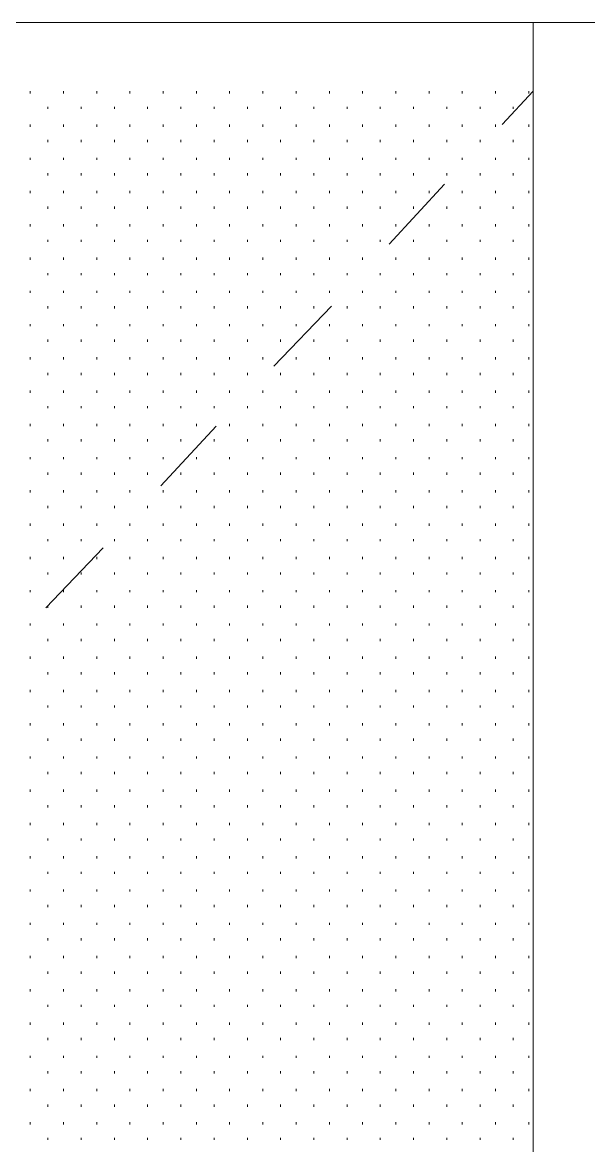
# Model space of a CAD drawing. Header units: inches. Extents: x -6061 to 13621, y -296 to 7483.
# Drawn here: x -5677.35 to -5656.88, y 106.77 to 147.34 of the extents above; entities that cross this region are included whole.
import ezdxf

# ---------------------------------------------------------------- set-up
doc = ezdxf.new("R2010")
doc.units = ezdxf.units.IN
doc.header["$MEASUREMENT"] = 0
doc.layers.get('0').update_dxf_attribs({"linetype": 'CONTINUOUS'})

msp = doc.modelspace()

# ---------------------------------------------------------------- linework, layer by layer
at = {"color": 7, "linetype": 'Continuous', "lineweight": 18, "true_color": 0x000007}
msp.add_line((-5736.4118, 147.33529), (-5575.99053, 147.33529), dxfattribs=at)
at = {"color": 7, "linetype": 'Continuous', "lineweight": 9, "true_color": 0x000007}
for p, q in [((-5658.8842, 147.33529), (-5696.12628, 147.33529)), ((-5658.8842, 147.33529), (-5658.8842, 144.85249)), ((-5658.8842, 147.33529), (-5656.40139, 147.33529)), ((-5658.8842, 147.33529), (-5658.8842, 63.32036)), ((-5658.8842, 144.85249), (-5660.00547, 143.65113)), ((-5658.8842, 65.80317), (-5658.8842, 144.85249)), ((-5662.08782, 141.48869), (-5664.09008, 139.32624)), ((-5666.17243, 137.08371), (-5668.25479, 134.92127)), ((-5670.33714, 132.75882), (-5672.3394, 130.59638)), ((-5674.42176, 128.35385), (-5676.50411, 126.1914))]:
    msp.add_line(p, q, dxfattribs=at)
at = {"color": 7, "linetype": 'Continuous', "lineweight": 9, "true_color": 0xffffff}
for p, q in [((-5677.06474, 144.7724), (-5677.06474, 144.85249)), ((-5675.86338, 144.7724), (-5675.86338, 144.85249)), ((-5674.66203, 144.7724), (-5674.66203, 144.85249)), ((-5673.46067, 144.7724), (-5673.46067, 144.85249)), ((-5672.25931, 144.7724), (-5672.25931, 144.85249)), ((-5671.05795, 144.7724), (-5671.05795, 144.85249)), ((-5669.8566, 144.7724), (-5669.8566, 144.85249)), ((-5668.65524, 144.7724), (-5668.65524, 144.85249)), ((-5667.45388, 144.7724), (-5667.45388, 144.85249)), ((-5666.25252, 144.7724), (-5666.25252, 144.85249)), ((-5665.05117, 144.7724), (-5665.05117, 144.85249)), ((-5663.84981, 144.7724), (-5663.84981, 144.85249)), ((-5662.64845, 144.7724), (-5662.64845, 144.85249)), ((-5661.44709, 144.7724), (-5661.44709, 144.85249)), ((-5660.24574, 144.7724), (-5660.24574, 144.85249)), ((-5659.04438, 144.7724), (-5659.04438, 144.85249)), ((-5676.42402, 144.21176), (-5676.42402, 144.29185)), ((-5675.22266, 144.21176), (-5675.22266, 144.29185)), ((-5674.0213, 144.21176), (-5674.0213, 144.29185)), ((-5672.81995, 144.21176), (-5672.81995, 144.29185)), ((-5671.61859, 144.21176), (-5671.61859, 144.29185)), ((-5670.41723, 144.21176), (-5670.41723, 144.29185)), ((-5669.21587, 144.21176), (-5669.21587, 144.29185)), ((-5668.01452, 144.21176), (-5668.01452, 144.29185)), ((-5666.81316, 144.21176), (-5666.81316, 144.29185)), ((-5665.6118, 144.21176), (-5665.6118, 144.29185)), ((-5664.41044, 144.21176), (-5664.41044, 144.29185)), ((-5663.20909, 144.21176), (-5663.20909, 144.29185)), ((-5662.00773, 144.21176), (-5662.00773, 144.29185)), ((-5660.80637, 144.21176), (-5660.80637, 144.29185)), ((-5659.60501, 144.21176), (-5659.60501, 144.29185)), ((-5677.06474, 143.57104), (-5677.06474, 143.65113)), ((-5675.86338, 143.57104), (-5675.86338, 143.65113)), ((-5674.66203, 143.57104), (-5674.66203, 143.65113)), ((-5673.46067, 143.57104), (-5673.46067, 143.65113)), ((-5672.25931, 143.57104), (-5672.25931, 143.65113)), ((-5671.05795, 143.57104), (-5671.05795, 143.65113)), ((-5669.8566, 143.57104), (-5669.8566, 143.65113)), ((-5668.65524, 143.57104), (-5668.65524, 143.65113)), ((-5667.45388, 143.57104), (-5667.45388, 143.65113)), ((-5666.25252, 143.57104), (-5666.25252, 143.65113)), ((-5665.05117, 143.57104), (-5665.05117, 143.65113)), ((-5663.84981, 143.57104), (-5663.84981, 143.65113)), ((-5662.64845, 143.57104), (-5662.64845, 143.65113)), ((-5661.44709, 143.57104), (-5661.44709, 143.65113)), ((-5660.24574, 143.57104), (-5660.24574, 143.65113)), ((-5659.04438, 143.57104), (-5659.04438, 143.65113)), ((-5676.42402, 143.01041), (-5676.42402, 143.0905)), ((-5675.22266, 143.01041), (-5675.22266, 143.0905)), ((-5674.0213, 143.01041), (-5674.0213, 143.0905)), ((-5672.81995, 143.01041), (-5672.81995, 143.0905)), ((-5671.61859, 143.01041), (-5671.61859, 143.0905)), ((-5670.41723, 143.01041), (-5670.41723, 143.0905)), ((-5669.21587, 143.01041), (-5669.21587, 143.0905)), ((-5668.01452, 143.01041), (-5668.01452, 143.0905)), ((-5666.81316, 143.01041), (-5666.81316, 143.0905)), ((-5665.6118, 143.01041), (-5665.6118, 143.0905)), ((-5664.41044, 143.01041), (-5664.41044, 143.0905)), ((-5663.20909, 143.01041), (-5663.20909, 143.0905)), ((-5662.00773, 143.01041), (-5662.00773, 143.0905)), ((-5660.80637, 143.01041), (-5660.80637, 143.0905)), ((-5659.60501, 143.01041), (-5659.60501, 143.0905)), ((-5677.06474, 142.36968), (-5677.06474, 142.44977)), ((-5675.86338, 142.36968), (-5675.86338, 142.44977)), ((-5674.66203, 142.36968), (-5674.66203, 142.44977)), ((-5673.46067, 142.36968), (-5673.46067, 142.44977)), ((-5672.25931, 142.36968), (-5672.25931, 142.44977)), ((-5671.05795, 142.36968), (-5671.05795, 142.44977)), ((-5669.8566, 142.36968), (-5669.8566, 142.44977)), ((-5668.65524, 142.36968), (-5668.65524, 142.44977)), ((-5667.45388, 142.36968), (-5667.45388, 142.44977)), ((-5666.25252, 142.36968), (-5666.25252, 142.44977)), ((-5665.05117, 142.36968), (-5665.05117, 142.44977)), ((-5663.84981, 142.36968), (-5663.84981, 142.44977)), ((-5662.64845, 142.36968), (-5662.64845, 142.44977)), ((-5661.44709, 142.36968), (-5661.44709, 142.44977)), ((-5660.24574, 142.36968), (-5660.24574, 142.44977)), ((-5659.04438, 142.36968), (-5659.04438, 142.44977)), ((-5676.42402, 141.80905), (-5676.42402, 141.88914)), ((-5675.22266, 141.80905), (-5675.22266, 141.88914)), ((-5674.0213, 141.80905), (-5674.0213, 141.88914)), ((-5672.81995, 141.80905), (-5672.81995, 141.88914)), ((-5671.61859, 141.80905), (-5671.61859, 141.88914)), ((-5670.41723, 141.80905), (-5670.41723, 141.88914)), ((-5669.21587, 141.80905), (-5669.21587, 141.88914)), ((-5668.01452, 141.80905), (-5668.01452, 141.88914)), ((-5666.81316, 141.80905), (-5666.81316, 141.88914)), ((-5665.6118, 141.80905), (-5665.6118, 141.88914)), ((-5664.41044, 141.80905), (-5664.41044, 141.88914)), ((-5663.20909, 141.80905), (-5663.20909, 141.88914)), ((-5662.00773, 141.80905), (-5662.00773, 141.88914)), ((-5660.80637, 141.80905), (-5660.80637, 141.88914)), ((-5659.60501, 141.80905), (-5659.60501, 141.88914)), ((-5677.06474, 141.16833), (-5677.06474, 141.24842)), ((-5675.86338, 141.16833), (-5675.86338, 141.24842)), ((-5674.66203, 141.16833), (-5674.66203, 141.24842)), ((-5673.46067, 141.16833), (-5673.46067, 141.24842)), ((-5672.25931, 141.16833), (-5672.25931, 141.24842)), ((-5671.05795, 141.16833), (-5671.05795, 141.24842)), ((-5669.8566, 141.16833), (-5669.8566, 141.24842)), ((-5668.65524, 141.16833), (-5668.65524, 141.24842)), ((-5667.45388, 141.16833), (-5667.45388, 141.24842)), ((-5666.25252, 141.16833), (-5666.25252, 141.24842)), ((-5665.05117, 141.16833), (-5665.05117, 141.24842)), ((-5663.84981, 141.16833), (-5663.84981, 141.24842)), ((-5662.64845, 141.16833), (-5662.64845, 141.24842)), ((-5661.44709, 141.16833), (-5661.44709, 141.24842)), ((-5660.24574, 141.16833), (-5660.24574, 141.24842)), ((-5659.04438, 141.16833), (-5659.04438, 141.24842)), ((-5676.42402, 140.60769), (-5676.42402, 140.68778)), ((-5675.22266, 140.60769), (-5675.22266, 140.68778)), ((-5674.0213, 140.60769), (-5674.0213, 140.68778)), ((-5672.81995, 140.60769), (-5672.81995, 140.68778)), ((-5671.61859, 140.60769), (-5671.61859, 140.68778)), ((-5670.41723, 140.60769), (-5670.41723, 140.68778)), ((-5669.21587, 140.60769), (-5669.21587, 140.68778)), ((-5668.01452, 140.60769), (-5668.01452, 140.68778)), ((-5666.81316, 140.60769), (-5666.81316, 140.68778)), ((-5665.6118, 140.60769), (-5665.6118, 140.68778)), ((-5664.41044, 140.60769), (-5664.41044, 140.68778)), ((-5663.20909, 140.60769), (-5663.20909, 140.68778)), ((-5662.00773, 140.60769), (-5662.00773, 140.68778)), ((-5660.80637, 140.60769), (-5660.80637, 140.68778)), ((-5659.60501, 140.60769), (-5659.60501, 140.68778)), ((-5677.06474, 139.96697), (-5677.06474, 140.04706)), ((-5675.86338, 139.96697), (-5675.86338, 140.04706)), ((-5674.66203, 139.96697), (-5674.66203, 140.04706)), ((-5673.46067, 139.96697), (-5673.46067, 140.04706)), ((-5672.25931, 139.96697), (-5672.25931, 140.04706)), ((-5671.05795, 139.96697), (-5671.05795, 140.04706)), ((-5669.8566, 139.96697), (-5669.8566, 140.04706)), ((-5668.65524, 139.96697), (-5668.65524, 140.04706)), ((-5667.45388, 139.96697), (-5667.45388, 140.04706)), ((-5666.25252, 139.96697), (-5666.25252, 140.04706)), ((-5665.05117, 139.96697), (-5665.05117, 140.04706)), ((-5663.84981, 139.96697), (-5663.84981, 140.04706)), ((-5662.64845, 139.96697), (-5662.64845, 140.04706)), ((-5661.44709, 139.96697), (-5661.44709, 140.04706)), ((-5660.24574, 139.96697), (-5660.24574, 140.04706)), ((-5659.04438, 139.96697), (-5659.04438, 140.04706)), ((-5676.42402, 139.40633), (-5676.42402, 139.48643)), ((-5675.22266, 139.40633), (-5675.22266, 139.48643)), ((-5674.0213, 139.40633), (-5674.0213, 139.48643)), ((-5672.81995, 139.40633), (-5672.81995, 139.48643)), ((-5671.61859, 139.40633), (-5671.61859, 139.48643)), ((-5670.41723, 139.40633), (-5670.41723, 139.48643)), ((-5669.21587, 139.40633), (-5669.21587, 139.48643)), ((-5668.01452, 139.40633), (-5668.01452, 139.48643)), ((-5666.81316, 139.40633), (-5666.81316, 139.48643)), ((-5665.6118, 139.40633), (-5665.6118, 139.48643)), ((-5664.41044, 139.40633), (-5664.41044, 139.48643)), ((-5663.20909, 139.40633), (-5663.20909, 139.48643)), ((-5662.00773, 139.40633), (-5662.00773, 139.48643)), ((-5660.80637, 139.40633), (-5660.80637, 139.48643)), ((-5659.60501, 139.40633), (-5659.60501, 139.48643)), ((-5677.06474, 138.76561), (-5677.06474, 138.8457)), ((-5675.86338, 138.76561), (-5675.86338, 138.8457)), ((-5674.66203, 138.76561), (-5674.66203, 138.8457)), ((-5673.46067, 138.76561), (-5673.46067, 138.8457)), ((-5672.25931, 138.76561), (-5672.25931, 138.8457)), ((-5671.05795, 138.76561), (-5671.05795, 138.8457)), ((-5669.8566, 138.76561), (-5669.8566, 138.8457)), ((-5668.65524, 138.76561), (-5668.65524, 138.8457)), ((-5667.45388, 138.76561), (-5667.45388, 138.8457)), ((-5666.25252, 138.76561), (-5666.25252, 138.8457)), ((-5665.05117, 138.76561), (-5665.05117, 138.8457)), ((-5663.84981, 138.76561), (-5663.84981, 138.8457)), ((-5662.64845, 138.76561), (-5662.64845, 138.8457)), ((-5661.44709, 138.76561), (-5661.44709, 138.8457)), ((-5660.24574, 138.76561), (-5660.24574, 138.8457)), ((-5659.04438, 138.76561), (-5659.04438, 138.8457)), ((-5676.42402, 138.20498), (-5676.42402, 138.28507)), ((-5675.22266, 138.20498), (-5675.22266, 138.28507)), ((-5674.0213, 138.20498), (-5674.0213, 138.28507)), ((-5672.81995, 138.20498), (-5672.81995, 138.28507)), ((-5671.61859, 138.20498), (-5671.61859, 138.28507)), ((-5670.41723, 138.20498), (-5670.41723, 138.28507)), ((-5669.21587, 138.20498), (-5669.21587, 138.28507)), ((-5668.01452, 138.20498), (-5668.01452, 138.28507)), ((-5666.81316, 138.20498), (-5666.81316, 138.28507)), ((-5665.6118, 138.20498), (-5665.6118, 138.28507)), ((-5664.41044, 138.20498), (-5664.41044, 138.28507)), ((-5663.20909, 138.20498), (-5663.20909, 138.28507)), ((-5662.00773, 138.20498), (-5662.00773, 138.28507)), ((-5660.80637, 138.20498), (-5660.80637, 138.28507)), ((-5659.60501, 138.20498), (-5659.60501, 138.28507)), ((-5677.06474, 137.56425), (-5677.06474, 137.64434)), ((-5675.86338, 137.56425), (-5675.86338, 137.64434)), ((-5674.66203, 137.56425), (-5674.66203, 137.64434)), ((-5673.46067, 137.56425), (-5673.46067, 137.64434)), ((-5672.25931, 137.56425), (-5672.25931, 137.64434)), ((-5671.05795, 137.56425), (-5671.05795, 137.64434)), ((-5669.8566, 137.56425), (-5669.8566, 137.64434)), ((-5668.65524, 137.56425), (-5668.65524, 137.64434)), ((-5667.45388, 137.56425), (-5667.45388, 137.64434)), ((-5666.25252, 137.56425), (-5666.25252, 137.64434)), ((-5665.05117, 137.56425), (-5665.05117, 137.64434)), ((-5663.84981, 137.56425), (-5663.84981, 137.64434)), ((-5662.64845, 137.56425), (-5662.64845, 137.64434)), ((-5661.44709, 137.56425), (-5661.44709, 137.64434)), ((-5660.24574, 137.56425), (-5660.24574, 137.64434)), ((-5659.04438, 137.56425), (-5659.04438, 137.64434)), ((-5676.42402, 137.00362), (-5676.42402, 137.08371)), ((-5675.22266, 137.00362), (-5675.22266, 137.08371)), ((-5674.0213, 137.00362), (-5674.0213, 137.08371)), ((-5672.81995, 137.00362), (-5672.81995, 137.08371)), ((-5671.61859, 137.00362), (-5671.61859, 137.08371)), ((-5670.41723, 137.00362), (-5670.41723, 137.08371)), ((-5669.21587, 137.00362), (-5669.21587, 137.08371)), ((-5668.01452, 137.00362), (-5668.01452, 137.08371)), ((-5666.81316, 137.00362), (-5666.81316, 137.08371)), ((-5665.6118, 137.00362), (-5665.6118, 137.08371)), ((-5664.41044, 137.00362), (-5664.41044, 137.08371)), ((-5663.20909, 137.00362), (-5663.20909, 137.08371)), ((-5662.00773, 137.00362), (-5662.00773, 137.08371)), ((-5660.80637, 137.00362), (-5660.80637, 137.08371)), ((-5659.60501, 137.00362), (-5659.60501, 137.08371)), ((-5677.06474, 136.3629), (-5677.06474, 136.44299)), ((-5675.86338, 136.3629), (-5675.86338, 136.44299)), ((-5674.66203, 136.3629), (-5674.66203, 136.44299)), ((-5673.46067, 136.3629), (-5673.46067, 136.44299)), ((-5672.25931, 136.3629), (-5672.25931, 136.44299)), ((-5671.05795, 136.3629), (-5671.05795, 136.44299)), ((-5669.8566, 136.3629), (-5669.8566, 136.44299)), ((-5668.65524, 136.3629), (-5668.65524, 136.44299)), ((-5667.45388, 136.3629), (-5667.45388, 136.44299)), ((-5666.25252, 136.3629), (-5666.25252, 136.44299)), ((-5665.05117, 136.3629), (-5665.05117, 136.44299)), ((-5663.84981, 136.3629), (-5663.84981, 136.44299)), ((-5662.64845, 136.3629), (-5662.64845, 136.44299)), ((-5661.44709, 136.3629), (-5661.44709, 136.44299)), ((-5660.24574, 136.3629), (-5660.24574, 136.44299)), ((-5659.04438, 136.3629), (-5659.04438, 136.44299)), ((-5676.42402, 135.80226), (-5676.42402, 135.88235)), ((-5675.22266, 135.80226), (-5675.22266, 135.88235)), ((-5674.0213, 135.80226), (-5674.0213, 135.88235)), ((-5672.81995, 135.80226), (-5672.81995, 135.88235)), ((-5671.61859, 135.80226), (-5671.61859, 135.88235)), ((-5670.41723, 135.80226), (-5670.41723, 135.88235)), ((-5669.21587, 135.80226), (-5669.21587, 135.88235)), ((-5668.01452, 135.80226), (-5668.01452, 135.88235)), ((-5666.81316, 135.80226), (-5666.81316, 135.88235)), ((-5665.6118, 135.80226), (-5665.6118, 135.88235)), ((-5664.41044, 135.80226), (-5664.41044, 135.88235)), ((-5663.20909, 135.80226), (-5663.20909, 135.88235)), ((-5662.00773, 135.80226), (-5662.00773, 135.88235)), ((-5660.80637, 135.80226), (-5660.80637, 135.88235)), ((-5659.60501, 135.80226), (-5659.60501, 135.88235)), ((-5677.06474, 135.16154), (-5677.06474, 135.24163)), ((-5675.86338, 135.16154), (-5675.86338, 135.24163)), ((-5674.66203, 135.16154), (-5674.66203, 135.24163)), ((-5673.46067, 135.16154), (-5673.46067, 135.24163)), ((-5672.25931, 135.16154), (-5672.25931, 135.24163)), ((-5671.05795, 135.16154), (-5671.05795, 135.24163)), ((-5669.8566, 135.16154), (-5669.8566, 135.24163)), ((-5668.65524, 135.16154), (-5668.65524, 135.24163)), ((-5667.45388, 135.16154), (-5667.45388, 135.24163)), ((-5666.25252, 135.16154), (-5666.25252, 135.24163)), ((-5665.05117, 135.16154), (-5665.05117, 135.24163)), ((-5663.84981, 135.16154), (-5663.84981, 135.24163)), ((-5662.64845, 135.16154), (-5662.64845, 135.24163)), ((-5661.44709, 135.16154), (-5661.44709, 135.24163)), ((-5660.24574, 135.16154), (-5660.24574, 135.24163)), ((-5659.04438, 135.16154), (-5659.04438, 135.24163)), ((-5676.42402, 134.6009), (-5676.42402, 134.681)), ((-5675.22266, 134.6009), (-5675.22266, 134.681)), ((-5674.0213, 134.6009), (-5674.0213, 134.681)), ((-5672.81995, 134.6009), (-5672.81995, 134.681)), ((-5671.61859, 134.6009), (-5671.61859, 134.681)), ((-5670.41723, 134.6009), (-5670.41723, 134.681)), ((-5669.21587, 134.6009), (-5669.21587, 134.681)), ((-5668.01452, 134.6009), (-5668.01452, 134.681)), ((-5666.81316, 134.6009), (-5666.81316, 134.681)), ((-5665.6118, 134.6009), (-5665.6118, 134.681)), ((-5664.41044, 134.6009), (-5664.41044, 134.681)), ((-5663.20909, 134.6009), (-5663.20909, 134.681)), ((-5662.00773, 134.6009), (-5662.00773, 134.681)), ((-5660.80637, 134.6009), (-5660.80637, 134.681)), ((-5659.60501, 134.6009), (-5659.60501, 134.681)), ((-5677.06474, 133.96018), (-5677.06474, 134.04027)), ((-5675.86338, 133.96018), (-5675.86338, 134.04027)), ((-5674.66203, 133.96018), (-5674.66203, 134.04027)), ((-5673.46067, 133.96018), (-5673.46067, 134.04027)), ((-5672.25931, 133.96018), (-5672.25931, 134.04027)), ((-5671.05795, 133.96018), (-5671.05795, 134.04027)), ((-5669.8566, 133.96018), (-5669.8566, 134.04027)), ((-5668.65524, 133.96018), (-5668.65524, 134.04027)), ((-5667.45388, 133.96018), (-5667.45388, 134.04027)), ((-5666.25252, 133.96018), (-5666.25252, 134.04027)), ((-5665.05117, 133.96018), (-5665.05117, 134.04027)), ((-5663.84981, 133.96018), (-5663.84981, 134.04027)), ((-5662.64845, 133.96018), (-5662.64845, 134.04027)), ((-5661.44709, 133.96018), (-5661.44709, 134.04027)), ((-5660.24574, 133.96018), (-5660.24574, 134.04027)), ((-5659.04438, 133.96018), (-5659.04438, 134.04027)), ((-5676.42402, 133.39955), (-5676.42402, 133.47964)), ((-5675.22266, 133.39955), (-5675.22266, 133.47964)), ((-5674.0213, 133.39955), (-5674.0213, 133.47964)), ((-5672.81995, 133.39955), (-5672.81995, 133.47964)), ((-5671.61859, 133.39955), (-5671.61859, 133.47964)), ((-5670.41723, 133.39955), (-5670.41723, 133.47964)), ((-5669.21587, 133.39955), (-5669.21587, 133.47964)), ((-5668.01452, 133.39955), (-5668.01452, 133.47964)), ((-5666.81316, 133.39955), (-5666.81316, 133.47964)), ((-5665.6118, 133.39955), (-5665.6118, 133.47964)), ((-5664.41044, 133.39955), (-5664.41044, 133.47964)), ((-5663.20909, 133.39955), (-5663.20909, 133.47964)), ((-5662.00773, 133.39955), (-5662.00773, 133.47964)), ((-5660.80637, 133.39955), (-5660.80637, 133.47964)), ((-5659.60501, 133.39955), (-5659.60501, 133.47964)), ((-5677.06474, 132.75882), (-5677.06474, 132.83891)), ((-5675.86338, 132.75882), (-5675.86338, 132.83891)), ((-5674.66203, 132.75882), (-5674.66203, 132.83891)), ((-5673.46067, 132.75882), (-5673.46067, 132.83891)), ((-5672.25931, 132.75882), (-5672.25931, 132.83891)), ((-5671.05795, 132.75882), (-5671.05795, 132.83891)), ((-5669.8566, 132.75882), (-5669.8566, 132.83891)), ((-5668.65524, 132.75882), (-5668.65524, 132.83891)), ((-5667.45388, 132.75882), (-5667.45388, 132.83891)), ((-5666.25252, 132.75882), (-5666.25252, 132.83891)), ((-5665.05117, 132.75882), (-5665.05117, 132.83891)), ((-5663.84981, 132.75882), (-5663.84981, 132.83891)), ((-5662.64845, 132.75882), (-5662.64845, 132.83891)), ((-5661.44709, 132.75882), (-5661.44709, 132.83891)), ((-5660.24574, 132.75882), (-5660.24574, 132.83891)), ((-5659.04438, 132.75882), (-5659.04438, 132.83891)), ((-5676.42402, 132.19819), (-5676.42402, 132.27828)), ((-5675.22266, 132.19819), (-5675.22266, 132.27828)), ((-5674.0213, 132.19819), (-5674.0213, 132.27828)), ((-5672.81995, 132.19819), (-5672.81995, 132.27828)), ((-5671.61859, 132.19819), (-5671.61859, 132.27828)), ((-5670.41723, 132.19819), (-5670.41723, 132.27828)), ((-5669.21587, 132.19819), (-5669.21587, 132.27828)), ((-5668.01452, 132.19819), (-5668.01452, 132.27828)), ((-5666.81316, 132.19819), (-5666.81316, 132.27828)), ((-5665.6118, 132.19819), (-5665.6118, 132.27828)), ((-5664.41044, 132.19819), (-5664.41044, 132.27828)), ((-5663.20909, 132.19819), (-5663.20909, 132.27828)), ((-5662.00773, 132.19819), (-5662.00773, 132.27828)), ((-5660.80637, 132.19819), (-5660.80637, 132.27828)), ((-5659.60501, 132.19819), (-5659.60501, 132.27828)), ((-5677.06474, 131.55747), (-5677.06474, 131.63756)), ((-5675.86338, 131.55747), (-5675.86338, 131.63756)), ((-5674.66203, 131.55747), (-5674.66203, 131.63756)), ((-5673.46067, 131.55747), (-5673.46067, 131.63756)), ((-5672.25931, 131.55747), (-5672.25931, 131.63756)), ((-5671.05795, 131.55747), (-5671.05795, 131.63756)), ((-5669.8566, 131.55747), (-5669.8566, 131.63756)), ((-5668.65524, 131.55747), (-5668.65524, 131.63756)), ((-5667.45388, 131.55747), (-5667.45388, 131.63756)), ((-5666.25252, 131.55747), (-5666.25252, 131.63756)), ((-5665.05117, 131.55747), (-5665.05117, 131.63756)), ((-5663.84981, 131.55747), (-5663.84981, 131.63756)), ((-5662.64845, 131.55747), (-5662.64845, 131.63756)), ((-5661.44709, 131.55747), (-5661.44709, 131.63756)), ((-5660.24574, 131.55747), (-5660.24574, 131.63756)), ((-5659.04438, 131.55747), (-5659.04438, 131.63756)), ((-5676.42402, 130.99683), (-5676.42402, 131.07692)), ((-5675.22266, 130.99683), (-5675.22266, 131.07692)), ((-5674.0213, 130.99683), (-5674.0213, 131.07692)), ((-5672.81995, 130.99683), (-5672.81995, 131.07692)), ((-5671.61859, 130.99683), (-5671.61859, 131.07692)), ((-5670.41723, 130.99683), (-5670.41723, 131.07692)), ((-5669.21587, 130.99683), (-5669.21587, 131.07692)), ((-5668.01452, 130.99683), (-5668.01452, 131.07692)), ((-5666.81316, 130.99683), (-5666.81316, 131.07692)), ((-5665.6118, 130.99683), (-5665.6118, 131.07692)), ((-5664.41044, 130.99683), (-5664.41044, 131.07692)), ((-5663.20909, 130.99683), (-5663.20909, 131.07692)), ((-5662.00773, 130.99683), (-5662.00773, 131.07692)), ((-5660.80637, 130.99683), (-5660.80637, 131.07692)), ((-5659.60501, 130.99683), (-5659.60501, 131.07692)), ((-5677.06474, 130.35611), (-5677.06474, 130.4362)), ((-5675.86338, 130.35611), (-5675.86338, 130.4362)), ((-5674.66203, 130.35611), (-5674.66203, 130.4362)), ((-5673.46067, 130.35611), (-5673.46067, 130.4362)), ((-5672.25931, 130.35611), (-5672.25931, 130.4362)), ((-5671.05795, 130.35611), (-5671.05795, 130.4362)), ((-5669.8566, 130.35611), (-5669.8566, 130.4362)), ((-5668.65524, 130.35611), (-5668.65524, 130.4362)), ((-5667.45388, 130.35611), (-5667.45388, 130.4362)), ((-5666.25252, 130.35611), (-5666.25252, 130.4362)), ((-5665.05117, 130.35611), (-5665.05117, 130.4362)), ((-5663.84981, 130.35611), (-5663.84981, 130.4362)), ((-5662.64845, 130.35611), (-5662.64845, 130.4362)), ((-5661.44709, 130.35611), (-5661.44709, 130.4362)), ((-5660.24574, 130.35611), (-5660.24574, 130.4362)), ((-5659.04438, 130.35611), (-5659.04438, 130.4362)), ((-5676.42402, 129.79547), (-5676.42402, 129.87557)), ((-5675.22266, 129.79547), (-5675.22266, 129.87557)), ((-5674.0213, 129.79547), (-5674.0213, 129.87557)), ((-5672.81995, 129.79547), (-5672.81995, 129.87557)), ((-5671.61859, 129.79547), (-5671.61859, 129.87557)), ((-5670.41723, 129.79547), (-5670.41723, 129.87557)), ((-5669.21587, 129.79547), (-5669.21587, 129.87557)), ((-5668.01452, 129.79547), (-5668.01452, 129.87557)), ((-5666.81316, 129.79547), (-5666.81316, 129.87557)), ((-5665.6118, 129.79547), (-5665.6118, 129.87557)), ((-5664.41044, 129.79547), (-5664.41044, 129.87557)), ((-5663.20909, 129.79547), (-5663.20909, 129.87557)), ((-5662.00773, 129.79547), (-5662.00773, 129.87557)), ((-5660.80637, 129.79547), (-5660.80637, 129.87557)), ((-5659.60501, 129.79547), (-5659.60501, 129.87557)), ((-5677.06474, 129.15475), (-5677.06474, 129.23484)), ((-5675.86338, 129.15475), (-5675.86338, 129.23484)), ((-5674.66203, 129.15475), (-5674.66203, 129.23484)), ((-5673.46067, 129.15475), (-5673.46067, 129.23484)), ((-5672.25931, 129.15475), (-5672.25931, 129.23484)), ((-5671.05795, 129.15475), (-5671.05795, 129.23484)), ((-5669.8566, 129.15475), (-5669.8566, 129.23484)), ((-5668.65524, 129.15475), (-5668.65524, 129.23484)), ((-5667.45388, 129.15475), (-5667.45388, 129.23484)), ((-5666.25252, 129.15475), (-5666.25252, 129.23484)), ((-5665.05117, 129.15475), (-5665.05117, 129.23484)), ((-5663.84981, 129.15475), (-5663.84981, 129.23484)), ((-5662.64845, 129.15475), (-5662.64845, 129.23484)), ((-5661.44709, 129.15475), (-5661.44709, 129.23484)), ((-5660.24574, 129.15475), (-5660.24574, 129.23484)), ((-5659.04438, 129.15475), (-5659.04438, 129.23484)), ((-5676.42402, 128.59412), (-5676.42402, 128.67421)), ((-5675.22266, 128.59412), (-5675.22266, 128.67421)), ((-5674.0213, 128.59412), (-5674.0213, 128.67421)), ((-5672.81995, 128.59412), (-5672.81995, 128.67421)), ((-5671.61859, 128.59412), (-5671.61859, 128.67421)), ((-5670.41723, 128.59412), (-5670.41723, 128.67421)), ((-5669.21587, 128.59412), (-5669.21587, 128.67421)), ((-5668.01452, 128.59412), (-5668.01452, 128.67421)), ((-5666.81316, 128.59412), (-5666.81316, 128.67421)), ((-5665.6118, 128.59412), (-5665.6118, 128.67421)), ((-5664.41044, 128.59412), (-5664.41044, 128.67421)), ((-5663.20909, 128.59412), (-5663.20909, 128.67421)), ((-5662.00773, 128.59412), (-5662.00773, 128.67421)), ((-5660.80637, 128.59412), (-5660.80637, 128.67421)), ((-5659.60501, 128.59412), (-5659.60501, 128.67421)), ((-5677.06474, 127.95339), (-5677.06474, 128.03348)), ((-5675.86338, 127.95339), (-5675.86338, 128.03348)), ((-5674.66203, 127.95339), (-5674.66203, 128.03348)), ((-5673.46067, 127.95339), (-5673.46067, 128.03348)), ((-5672.25931, 127.95339), (-5672.25931, 128.03348)), ((-5671.05795, 127.95339), (-5671.05795, 128.03348)), ((-5669.8566, 127.95339), (-5669.8566, 128.03348)), ((-5668.65524, 127.95339), (-5668.65524, 128.03348)), ((-5667.45388, 127.95339), (-5667.45388, 128.03348)), ((-5666.25252, 127.95339), (-5666.25252, 128.03348)), ((-5665.05117, 127.95339), (-5665.05117, 128.03348)), ((-5663.84981, 127.95339), (-5663.84981, 128.03348)), ((-5662.64845, 127.95339), (-5662.64845, 128.03348)), ((-5661.44709, 127.95339), (-5661.44709, 128.03348)), ((-5660.24574, 127.95339), (-5660.24574, 128.03348)), ((-5659.04438, 127.95339), (-5659.04438, 128.03348)), ((-5676.42402, 127.39276), (-5676.42402, 127.47285)), ((-5675.22266, 127.39276), (-5675.22266, 127.47285)), ((-5674.0213, 127.39276), (-5674.0213, 127.47285)), ((-5672.81995, 127.39276), (-5672.81995, 127.47285)), ((-5671.61859, 127.39276), (-5671.61859, 127.47285)), ((-5670.41723, 127.39276), (-5670.41723, 127.47285)), ((-5669.21587, 127.39276), (-5669.21587, 127.47285)), ((-5668.01452, 127.39276), (-5668.01452, 127.47285)), ((-5666.81316, 127.39276), (-5666.81316, 127.47285)), ((-5665.6118, 127.39276), (-5665.6118, 127.47285)), ((-5664.41044, 127.39276), (-5664.41044, 127.47285)), ((-5663.20909, 127.39276), (-5663.20909, 127.47285)), ((-5662.00773, 127.39276), (-5662.00773, 127.47285)), ((-5660.80637, 127.39276), (-5660.80637, 127.47285)), ((-5659.60501, 127.39276), (-5659.60501, 127.47285)), ((-5677.06474, 126.75204), (-5677.06474, 126.83213)), ((-5675.86338, 126.75204), (-5675.86338, 126.83213)), ((-5674.66203, 126.75204), (-5674.66203, 126.83213)), ((-5673.46067, 126.75204), (-5673.46067, 126.83213)), ((-5672.25931, 126.75204), (-5672.25931, 126.83213)), ((-5671.05795, 126.75204), (-5671.05795, 126.83213)), ((-5669.8566, 126.75204), (-5669.8566, 126.83213)), ((-5668.65524, 126.75204), (-5668.65524, 126.83213)), ((-5667.45388, 126.75204), (-5667.45388, 126.83213)), ((-5666.25252, 126.75204), (-5666.25252, 126.83213)), ((-5665.05117, 126.75204), (-5665.05117, 126.83213)), ((-5663.84981, 126.75204), (-5663.84981, 126.83213)), ((-5662.64845, 126.75204), (-5662.64845, 126.83213)), ((-5661.44709, 126.75204), (-5661.44709, 126.83213)), ((-5660.24574, 126.75204), (-5660.24574, 126.83213)), ((-5659.04438, 126.75204), (-5659.04438, 126.83213)), ((-5676.42402, 126.1914), (-5676.42402, 126.27149)), ((-5675.22266, 126.1914), (-5675.22266, 126.27149)), ((-5674.0213, 126.1914), (-5674.0213, 126.27149)), ((-5672.81995, 126.1914), (-5672.81995, 126.27149)), ((-5671.61859, 126.1914), (-5671.61859, 126.27149)), ((-5670.41723, 126.1914), (-5670.41723, 126.27149)), ((-5669.21587, 126.1914), (-5669.21587, 126.27149)), ((-5668.01452, 126.1914), (-5668.01452, 126.27149)), ((-5666.81316, 126.1914), (-5666.81316, 126.27149)), ((-5665.6118, 126.1914), (-5665.6118, 126.27149)), ((-5664.41044, 126.1914), (-5664.41044, 126.27149)), ((-5663.20909, 126.1914), (-5663.20909, 126.27149)), ((-5662.00773, 126.1914), (-5662.00773, 126.27149)), ((-5660.80637, 126.1914), (-5660.80637, 126.27149)), ((-5659.60501, 126.1914), (-5659.60501, 126.27149)), ((-5677.06474, 125.55068), (-5677.06474, 125.63077)), ((-5675.86338, 125.55068), (-5675.86338, 125.63077)), ((-5674.66203, 125.55068), (-5674.66203, 125.63077)), ((-5673.46067, 125.55068), (-5673.46067, 125.63077)), ((-5672.25931, 125.55068), (-5672.25931, 125.63077)), ((-5671.05795, 125.55068), (-5671.05795, 125.63077)), ((-5669.8566, 125.55068), (-5669.8566, 125.63077)), ((-5668.65524, 125.55068), (-5668.65524, 125.63077)), ((-5667.45388, 125.55068), (-5667.45388, 125.63077)), ((-5666.25252, 125.55068), (-5666.25252, 125.63077)), ((-5665.05117, 125.55068), (-5665.05117, 125.63077)), ((-5663.84981, 125.55068), (-5663.84981, 125.63077)), ((-5662.64845, 125.55068), (-5662.64845, 125.63077)), ((-5661.44709, 125.55068), (-5661.44709, 125.63077)), ((-5660.24574, 125.55068), (-5660.24574, 125.63077)), ((-5659.04438, 125.55068), (-5659.04438, 125.63077)), ((-5676.42402, 124.99005), (-5676.42402, 125.07014)), ((-5675.22266, 124.99005), (-5675.22266, 125.07014)), ((-5674.0213, 124.99005), (-5674.0213, 125.07014)), ((-5672.81995, 124.99005), (-5672.81995, 125.07014)), ((-5671.61859, 124.99005), (-5671.61859, 125.07014)), ((-5670.41723, 124.99005), (-5670.41723, 125.07014)), ((-5669.21587, 124.99005), (-5669.21587, 125.07014)), ((-5668.01452, 124.99005), (-5668.01452, 125.07014)), ((-5666.81316, 124.99005), (-5666.81316, 125.07014)), ((-5665.6118, 124.99005), (-5665.6118, 125.07014)), ((-5664.41044, 124.99005), (-5664.41044, 125.07014)), ((-5663.20909, 124.99005), (-5663.20909, 125.07014)), ((-5662.00773, 124.99005), (-5662.00773, 125.07014)), ((-5660.80637, 124.99005), (-5660.80637, 125.07014)), ((-5659.60501, 124.99005), (-5659.60501, 125.07014)), ((-5677.06474, 124.34932), (-5677.06474, 124.42941)), ((-5675.86338, 124.34932), (-5675.86338, 124.42941)), ((-5674.66203, 124.34932), (-5674.66203, 124.42941)), ((-5673.46067, 124.34932), (-5673.46067, 124.42941)), ((-5672.25931, 124.34932), (-5672.25931, 124.42941)), ((-5671.05795, 124.34932), (-5671.05795, 124.42941)), ((-5669.8566, 124.34932), (-5669.8566, 124.42941)), ((-5668.65524, 124.34932), (-5668.65524, 124.42941)), ((-5667.45388, 124.34932), (-5667.45388, 124.42941)), ((-5666.25252, 124.34932), (-5666.25252, 124.42941)), ((-5665.05117, 124.34932), (-5665.05117, 124.42941)), ((-5663.84981, 124.34932), (-5663.84981, 124.42941)), ((-5662.64845, 124.34932), (-5662.64845, 124.42941)), ((-5661.44709, 124.34932), (-5661.44709, 124.42941)), ((-5660.24574, 124.34932), (-5660.24574, 124.42941)), ((-5659.04438, 124.34932), (-5659.04438, 124.42941)), ((-5676.42402, 123.78869), (-5676.42402, 123.86878)), ((-5675.22266, 123.78869), (-5675.22266, 123.86878)), ((-5674.0213, 123.78869), (-5674.0213, 123.86878)), ((-5672.81995, 123.78869), (-5672.81995, 123.86878)), ((-5671.61859, 123.78869), (-5671.61859, 123.86878)), ((-5670.41723, 123.78869), (-5670.41723, 123.86878)), ((-5669.21587, 123.78869), (-5669.21587, 123.86878)), ((-5668.01452, 123.78869), (-5668.01452, 123.86878)), ((-5666.81316, 123.78869), (-5666.81316, 123.86878)), ((-5665.6118, 123.78869), (-5665.6118, 123.86878)), ((-5664.41044, 123.78869), (-5664.41044, 123.86878)), ((-5663.20909, 123.78869), (-5663.20909, 123.86878)), ((-5662.00773, 123.78869), (-5662.00773, 123.86878)), ((-5660.80637, 123.78869), (-5660.80637, 123.86878)), ((-5659.60501, 123.78869), (-5659.60501, 123.86878)), ((-5677.06474, 123.14796), (-5677.06474, 123.22805)), ((-5675.86338, 123.14796), (-5675.86338, 123.22805)), ((-5674.66203, 123.14796), (-5674.66203, 123.22805)), ((-5673.46067, 123.14796), (-5673.46067, 123.22805)), ((-5672.25931, 123.14796), (-5672.25931, 123.22805)), ((-5671.05795, 123.14796), (-5671.05795, 123.22805)), ((-5669.8566, 123.14796), (-5669.8566, 123.22805)), ((-5668.65524, 123.14796), (-5668.65524, 123.22805)), ((-5667.45388, 123.14796), (-5667.45388, 123.22805)), ((-5666.25252, 123.14796), (-5666.25252, 123.22805)), ((-5665.05117, 123.14796), (-5665.05117, 123.22805)), ((-5663.84981, 123.14796), (-5663.84981, 123.22805)), ((-5662.64845, 123.14796), (-5662.64845, 123.22805)), ((-5661.44709, 123.14796), (-5661.44709, 123.22805)), ((-5660.24574, 123.14796), (-5660.24574, 123.22805)), ((-5659.04438, 123.14796), (-5659.04438, 123.22805)), ((-5676.42402, 122.58733), (-5676.42402, 122.66742)), ((-5675.22266, 122.58733), (-5675.22266, 122.66742)), ((-5674.0213, 122.58733), (-5674.0213, 122.66742)), ((-5672.81995, 122.58733), (-5672.81995, 122.66742)), ((-5671.61859, 122.58733), (-5671.61859, 122.66742)), ((-5670.41723, 122.58733), (-5670.41723, 122.66742)), ((-5669.21587, 122.58733), (-5669.21587, 122.66742)), ((-5668.01452, 122.58733), (-5668.01452, 122.66742)), ((-5666.81316, 122.58733), (-5666.81316, 122.66742)), ((-5665.6118, 122.58733), (-5665.6118, 122.66742)), ((-5664.41044, 122.58733), (-5664.41044, 122.66742)), ((-5663.20909, 122.58733), (-5663.20909, 122.66742)), ((-5662.00773, 122.58733), (-5662.00773, 122.66742)), ((-5660.80637, 122.58733), (-5660.80637, 122.66742)), ((-5659.60501, 122.58733), (-5659.60501, 122.66742)), ((-5677.06474, 121.94661), (-5677.06474, 122.0267)), ((-5675.86338, 121.94661), (-5675.86338, 122.0267)), ((-5674.66203, 121.94661), (-5674.66203, 122.0267)), ((-5673.46067, 121.94661), (-5673.46067, 122.0267)), ((-5672.25931, 121.94661), (-5672.25931, 122.0267)), ((-5671.05795, 121.94661), (-5671.05795, 122.0267)), ((-5669.8566, 121.94661), (-5669.8566, 122.0267)), ((-5668.65524, 121.94661), (-5668.65524, 122.0267)), ((-5667.45388, 121.94661), (-5667.45388, 122.0267)), ((-5666.25252, 121.94661), (-5666.25252, 122.0267)), ((-5665.05117, 121.94661), (-5665.05117, 122.0267)), ((-5663.84981, 121.94661), (-5663.84981, 122.0267)), ((-5662.64845, 121.94661), (-5662.64845, 122.0267)), ((-5661.44709, 121.94661), (-5661.44709, 122.0267)), ((-5660.24574, 121.94661), (-5660.24574, 122.0267)), ((-5659.04438, 121.94661), (-5659.04438, 122.0267)), ((-5676.42402, 121.38597), (-5676.42402, 121.46606)), ((-5675.22266, 121.38597), (-5675.22266, 121.46606)), ((-5674.0213, 121.38597), (-5674.0213, 121.46606)), ((-5672.81995, 121.38597), (-5672.81995, 121.46606)), ((-5671.61859, 121.38597), (-5671.61859, 121.46606)), ((-5670.41723, 121.38597), (-5670.41723, 121.46606)), ((-5669.21587, 121.38597), (-5669.21587, 121.46606)), ((-5668.01452, 121.38597), (-5668.01452, 121.46606)), ((-5666.81316, 121.38597), (-5666.81316, 121.46606)), ((-5665.6118, 121.38597), (-5665.6118, 121.46606)), ((-5664.41044, 121.38597), (-5664.41044, 121.46606)), ((-5663.20909, 121.38597), (-5663.20909, 121.46606)), ((-5662.00773, 121.38597), (-5662.00773, 121.46606)), ((-5660.80637, 121.38597), (-5660.80637, 121.46606)), ((-5659.60501, 121.38597), (-5659.60501, 121.46606)), ((-5677.06474, 120.74525), (-5677.06474, 120.82534)), ((-5675.86338, 120.74525), (-5675.86338, 120.82534)), ((-5674.66203, 120.74525), (-5674.66203, 120.82534)), ((-5673.46067, 120.74525), (-5673.46067, 120.82534)), ((-5672.25931, 120.74525), (-5672.25931, 120.82534)), ((-5671.05795, 120.74525), (-5671.05795, 120.82534)), ((-5669.8566, 120.74525), (-5669.8566, 120.82534)), ((-5668.65524, 120.74525), (-5668.65524, 120.82534)), ((-5667.45388, 120.74525), (-5667.45388, 120.82534)), ((-5666.25252, 120.74525), (-5666.25252, 120.82534)), ((-5665.05117, 120.74525), (-5665.05117, 120.82534)), ((-5663.84981, 120.74525), (-5663.84981, 120.82534)), ((-5662.64845, 120.74525), (-5662.64845, 120.82534)), ((-5661.44709, 120.74525), (-5661.44709, 120.82534)), ((-5660.24574, 120.74525), (-5660.24574, 120.82534)), ((-5659.04438, 120.74525), (-5659.04438, 120.82534)), ((-5676.42402, 120.18462), (-5676.42402, 120.26471)), ((-5675.22266, 120.18462), (-5675.22266, 120.26471)), ((-5674.0213, 120.18462), (-5674.0213, 120.26471)), ((-5672.81995, 120.18462), (-5672.81995, 120.26471)), ((-5671.61859, 120.18462), (-5671.61859, 120.26471)), ((-5670.41723, 120.18462), (-5670.41723, 120.26471)), ((-5669.21587, 120.18462), (-5669.21587, 120.26471)), ((-5668.01452, 120.18462), (-5668.01452, 120.26471)), ((-5666.81316, 120.18462), (-5666.81316, 120.26471)), ((-5665.6118, 120.18462), (-5665.6118, 120.26471)), ((-5664.41044, 120.18462), (-5664.41044, 120.26471)), ((-5663.20909, 120.18462), (-5663.20909, 120.26471)), ((-5662.00773, 120.18462), (-5662.00773, 120.26471)), ((-5660.80637, 120.18462), (-5660.80637, 120.26471)), ((-5659.60501, 120.18462), (-5659.60501, 120.26471)), ((-5677.06474, 119.54389), (-5677.06474, 119.62398)), ((-5675.86338, 119.54389), (-5675.86338, 119.62398)), ((-5674.66203, 119.54389), (-5674.66203, 119.62398)), ((-5673.46067, 119.54389), (-5673.46067, 119.62398)), ((-5672.25931, 119.54389), (-5672.25931, 119.62398)), ((-5671.05795, 119.54389), (-5671.05795, 119.62398)), ((-5669.8566, 119.54389), (-5669.8566, 119.62398)), ((-5668.65524, 119.54389), (-5668.65524, 119.62398)), ((-5667.45388, 119.54389), (-5667.45388, 119.62398)), ((-5666.25252, 119.54389), (-5666.25252, 119.62398)), ((-5665.05117, 119.54389), (-5665.05117, 119.62398)), ((-5663.84981, 119.54389), (-5663.84981, 119.62398)), ((-5662.64845, 119.54389), (-5662.64845, 119.62398)), ((-5661.44709, 119.54389), (-5661.44709, 119.62398)), ((-5660.24574, 119.54389), (-5660.24574, 119.62398)), ((-5659.04438, 119.54389), (-5659.04438, 119.62398)), ((-5676.42402, 118.98326), (-5676.42402, 119.06335)), ((-5675.22266, 118.98326), (-5675.22266, 119.06335)), ((-5674.0213, 118.98326), (-5674.0213, 119.06335)), ((-5672.81995, 118.98326), (-5672.81995, 119.06335)), ((-5671.61859, 118.98326), (-5671.61859, 119.06335)), ((-5670.41723, 118.98326), (-5670.41723, 119.06335)), ((-5669.21587, 118.98326), (-5669.21587, 119.06335)), ((-5668.01452, 118.98326), (-5668.01452, 119.06335)), ((-5666.81316, 118.98326), (-5666.81316, 119.06335)), ((-5665.6118, 118.98326), (-5665.6118, 119.06335)), ((-5664.41044, 118.98326), (-5664.41044, 119.06335)), ((-5663.20909, 118.98326), (-5663.20909, 119.06335)), ((-5662.00773, 118.98326), (-5662.00773, 119.06335)), ((-5660.80637, 118.98326), (-5660.80637, 119.06335)), ((-5659.60501, 118.98326), (-5659.60501, 119.06335)), ((-5677.06474, 118.34253), (-5677.06474, 118.42262)), ((-5675.86338, 118.34253), (-5675.86338, 118.42262)), ((-5674.66203, 118.34253), (-5674.66203, 118.42262)), ((-5673.46067, 118.34253), (-5673.46067, 118.42262)), ((-5672.25931, 118.34253), (-5672.25931, 118.42262)), ((-5671.05795, 118.34253), (-5671.05795, 118.42262)), ((-5669.8566, 118.34253), (-5669.8566, 118.42262)), ((-5668.65524, 118.34253), (-5668.65524, 118.42262)), ((-5667.45388, 118.34253), (-5667.45388, 118.42262)), ((-5666.25252, 118.34253), (-5666.25252, 118.42262)), ((-5665.05117, 118.34253), (-5665.05117, 118.42262)), ((-5663.84981, 118.34253), (-5663.84981, 118.42262)), ((-5662.64845, 118.34253), (-5662.64845, 118.42262)), ((-5661.44709, 118.34253), (-5661.44709, 118.42262)), ((-5660.24574, 118.34253), (-5660.24574, 118.42262)), ((-5659.04438, 118.34253), (-5659.04438, 118.42262)), ((-5676.42402, 117.7819), (-5676.42402, 117.86199)), ((-5675.22266, 117.7819), (-5675.22266, 117.86199)), ((-5674.0213, 117.7819), (-5674.0213, 117.86199)), ((-5672.81995, 117.7819), (-5672.81995, 117.86199)), ((-5671.61859, 117.7819), (-5671.61859, 117.86199)), ((-5670.41723, 117.7819), (-5670.41723, 117.86199)), ((-5669.21587, 117.7819), (-5669.21587, 117.86199)), ((-5668.01452, 117.7819), (-5668.01452, 117.86199)), ((-5666.81316, 117.7819), (-5666.81316, 117.86199)), ((-5665.6118, 117.7819), (-5665.6118, 117.86199)), ((-5664.41044, 117.7819), (-5664.41044, 117.86199)), ((-5663.20909, 117.7819), (-5663.20909, 117.86199)), ((-5662.00773, 117.7819), (-5662.00773, 117.86199)), ((-5660.80637, 117.7819), (-5660.80637, 117.86199)), ((-5659.60501, 117.7819), (-5659.60501, 117.86199)), ((-5677.06474, 117.14118), (-5677.06474, 117.22127)), ((-5675.86338, 117.14118), (-5675.86338, 117.22127)), ((-5674.66203, 117.14118), (-5674.66203, 117.22127)), ((-5673.46067, 117.14118), (-5673.46067, 117.22127)), ((-5672.25931, 117.14118), (-5672.25931, 117.22127)), ((-5671.05795, 117.14118), (-5671.05795, 117.22127)), ((-5669.8566, 117.14118), (-5669.8566, 117.22127)), ((-5668.65524, 117.14118), (-5668.65524, 117.22127)), ((-5667.45388, 117.14118), (-5667.45388, 117.22127)), ((-5666.25252, 117.14118), (-5666.25252, 117.22127)), ((-5665.05117, 117.14118), (-5665.05117, 117.22127)), ((-5663.84981, 117.14118), (-5663.84981, 117.22127)), ((-5662.64845, 117.14118), (-5662.64845, 117.22127)), ((-5661.44709, 117.14118), (-5661.44709, 117.22127)), ((-5660.24574, 117.14118), (-5660.24574, 117.22127)), ((-5659.04438, 117.14118), (-5659.04438, 117.22127)), ((-5676.42402, 116.58054), (-5676.42402, 116.66063)), ((-5675.22266, 116.58054), (-5675.22266, 116.66063)), ((-5674.0213, 116.58054), (-5674.0213, 116.66063)), ((-5672.81995, 116.58054), (-5672.81995, 116.66063)), ((-5671.61859, 116.58054), (-5671.61859, 116.66063)), ((-5670.41723, 116.58054), (-5670.41723, 116.66063)), ((-5669.21587, 116.58054), (-5669.21587, 116.66063)), ((-5668.01452, 116.58054), (-5668.01452, 116.66063)), ((-5666.81316, 116.58054), (-5666.81316, 116.66063)), ((-5665.6118, 116.58054), (-5665.6118, 116.66063)), ((-5664.41044, 116.58054), (-5664.41044, 116.66063)), ((-5663.20909, 116.58054), (-5663.20909, 116.66063)), ((-5662.00773, 116.58054), (-5662.00773, 116.66063)), ((-5660.80637, 116.58054), (-5660.80637, 116.66063)), ((-5659.60501, 116.58054), (-5659.60501, 116.66063)), ((-5677.06474, 115.93982), (-5677.06474, 116.01991)), ((-5675.86338, 115.93982), (-5675.86338, 116.01991)), ((-5674.66203, 115.93982), (-5674.66203, 116.01991)), ((-5673.46067, 115.93982), (-5673.46067, 116.01991)), ((-5672.25931, 115.93982), (-5672.25931, 116.01991)), ((-5671.05795, 115.93982), (-5671.05795, 116.01991)), ((-5669.8566, 115.93982), (-5669.8566, 116.01991)), ((-5668.65524, 115.93982), (-5668.65524, 116.01991)), ((-5667.45388, 115.93982), (-5667.45388, 116.01991)), ((-5666.25252, 115.93982), (-5666.25252, 116.01991)), ((-5665.05117, 115.93982), (-5665.05117, 116.01991)), ((-5663.84981, 115.93982), (-5663.84981, 116.01991)), ((-5662.64845, 115.93982), (-5662.64845, 116.01991)), ((-5661.44709, 115.93982), (-5661.44709, 116.01991)), ((-5660.24574, 115.93982), (-5660.24574, 116.01991)), ((-5659.04438, 115.93982), (-5659.04438, 116.01991)), ((-5676.42402, 115.37919), (-5676.42402, 115.45928)), ((-5675.22266, 115.37919), (-5675.22266, 115.45928)), ((-5674.0213, 115.37919), (-5674.0213, 115.45928)), ((-5672.81995, 115.37919), (-5672.81995, 115.45928)), ((-5671.61859, 115.37919), (-5671.61859, 115.45928)), ((-5670.41723, 115.37919), (-5670.41723, 115.45928)), ((-5669.21587, 115.37919), (-5669.21587, 115.45928)), ((-5668.01452, 115.37919), (-5668.01452, 115.45928)), ((-5666.81316, 115.37919), (-5666.81316, 115.45928)), ((-5665.6118, 115.37919), (-5665.6118, 115.45928)), ((-5664.41044, 115.37919), (-5664.41044, 115.45928)), ((-5663.20909, 115.37919), (-5663.20909, 115.45928)), ((-5662.00773, 115.37919), (-5662.00773, 115.45928)), ((-5660.80637, 115.37919), (-5660.80637, 115.45928)), ((-5659.60501, 115.37919), (-5659.60501, 115.45928)), ((-5677.06474, 114.73846), (-5677.06474, 114.81855)), ((-5675.86338, 114.73846), (-5675.86338, 114.81855)), ((-5674.66203, 114.73846), (-5674.66203, 114.81855)), ((-5673.46067, 114.73846), (-5673.46067, 114.81855)), ((-5672.25931, 114.73846), (-5672.25931, 114.81855)), ((-5671.05795, 114.73846), (-5671.05795, 114.81855)), ((-5669.8566, 114.73846), (-5669.8566, 114.81855)), ((-5668.65524, 114.73846), (-5668.65524, 114.81855)), ((-5667.45388, 114.73846), (-5667.45388, 114.81855)), ((-5666.25252, 114.73846), (-5666.25252, 114.81855)), ((-5665.05117, 114.73846), (-5665.05117, 114.81855)), ((-5663.84981, 114.73846), (-5663.84981, 114.81855)), ((-5662.64845, 114.73846), (-5662.64845, 114.81855)), ((-5661.44709, 114.73846), (-5661.44709, 114.81855)), ((-5660.24574, 114.73846), (-5660.24574, 114.81855)), ((-5659.04438, 114.73846), (-5659.04438, 114.81855)), ((-5676.42402, 114.17783), (-5676.42402, 114.25792)), ((-5675.22266, 114.17783), (-5675.22266, 114.25792)), ((-5674.0213, 114.17783), (-5674.0213, 114.25792)), ((-5672.81995, 114.17783), (-5672.81995, 114.25792)), ((-5671.61859, 114.17783), (-5671.61859, 114.25792)), ((-5670.41723, 114.17783), (-5670.41723, 114.25792)), ((-5669.21587, 114.17783), (-5669.21587, 114.25792)), ((-5668.01452, 114.17783), (-5668.01452, 114.25792)), ((-5666.81316, 114.17783), (-5666.81316, 114.25792)), ((-5665.6118, 114.17783), (-5665.6118, 114.25792)), ((-5664.41044, 114.17783), (-5664.41044, 114.25792)), ((-5663.20909, 114.17783), (-5663.20909, 114.25792)), ((-5662.00773, 114.17783), (-5662.00773, 114.25792)), ((-5660.80637, 114.17783), (-5660.80637, 114.25792)), ((-5659.60501, 114.17783), (-5659.60501, 114.25792)), ((-5677.06474, 113.5371), (-5677.06474, 113.61719)), ((-5675.86338, 113.5371), (-5675.86338, 113.61719)), ((-5674.66203, 113.5371), (-5674.66203, 113.61719)), ((-5673.46067, 113.5371), (-5673.46067, 113.61719)), ((-5672.25931, 113.5371), (-5672.25931, 113.61719)), ((-5671.05795, 113.5371), (-5671.05795, 113.61719)), ((-5669.8566, 113.5371), (-5669.8566, 113.61719)), ((-5668.65524, 113.5371), (-5668.65524, 113.61719)), ((-5667.45388, 113.5371), (-5667.45388, 113.61719)), ((-5666.25252, 113.5371), (-5666.25252, 113.61719)), ((-5665.05117, 113.5371), (-5665.05117, 113.61719)), ((-5663.84981, 113.5371), (-5663.84981, 113.61719)), ((-5662.64845, 113.5371), (-5662.64845, 113.61719)), ((-5661.44709, 113.5371), (-5661.44709, 113.61719)), ((-5660.24574, 113.5371), (-5660.24574, 113.61719)), ((-5659.04438, 113.5371), (-5659.04438, 113.61719)), ((-5676.42402, 112.97647), (-5676.42402, 113.05656)), ((-5675.22266, 112.97647), (-5675.22266, 113.05656)), ((-5674.0213, 112.97647), (-5674.0213, 113.05656)), ((-5672.81995, 112.97647), (-5672.81995, 113.05656)), ((-5671.61859, 112.97647), (-5671.61859, 113.05656)), ((-5670.41723, 112.97647), (-5670.41723, 113.05656)), ((-5669.21587, 112.97647), (-5669.21587, 113.05656)), ((-5668.01452, 112.97647), (-5668.01452, 113.05656)), ((-5666.81316, 112.97647), (-5666.81316, 113.05656)), ((-5665.6118, 112.97647), (-5665.6118, 113.05656)), ((-5664.41044, 112.97647), (-5664.41044, 113.05656)), ((-5663.20909, 112.97647), (-5663.20909, 113.05656)), ((-5662.00773, 112.97647), (-5662.00773, 113.05656)), ((-5660.80637, 112.97647), (-5660.80637, 113.05656)), ((-5659.60501, 112.97647), (-5659.60501, 113.05656)), ((-5677.06474, 112.33575), (-5677.06474, 112.41584)), ((-5675.86338, 112.33575), (-5675.86338, 112.41584)), ((-5674.66203, 112.33575), (-5674.66203, 112.41584)), ((-5673.46067, 112.33575), (-5673.46067, 112.41584)), ((-5672.25931, 112.33575), (-5672.25931, 112.41584)), ((-5671.05795, 112.33575), (-5671.05795, 112.41584)), ((-5669.8566, 112.33575), (-5669.8566, 112.41584)), ((-5668.65524, 112.33575), (-5668.65524, 112.41584)), ((-5667.45388, 112.33575), (-5667.45388, 112.41584)), ((-5666.25252, 112.33575), (-5666.25252, 112.41584)), ((-5665.05117, 112.33575), (-5665.05117, 112.41584)), ((-5663.84981, 112.33575), (-5663.84981, 112.41584)), ((-5662.64845, 112.33575), (-5662.64845, 112.41584)), ((-5661.44709, 112.33575), (-5661.44709, 112.41584)), ((-5660.24574, 112.33575), (-5660.24574, 112.41584)), ((-5659.04438, 112.33575), (-5659.04438, 112.41584)), ((-5676.42402, 111.77511), (-5676.42402, 111.8552)), ((-5675.22266, 111.77511), (-5675.22266, 111.8552)), ((-5674.0213, 111.77511), (-5674.0213, 111.8552)), ((-5672.81995, 111.77511), (-5672.81995, 111.8552)), ((-5671.61859, 111.77511), (-5671.61859, 111.8552)), ((-5670.41723, 111.77511), (-5670.41723, 111.8552)), ((-5669.21587, 111.77511), (-5669.21587, 111.8552)), ((-5668.01452, 111.77511), (-5668.01452, 111.8552)), ((-5666.81316, 111.77511), (-5666.81316, 111.8552)), ((-5665.6118, 111.77511), (-5665.6118, 111.8552)), ((-5664.41044, 111.77511), (-5664.41044, 111.8552)), ((-5663.20909, 111.77511), (-5663.20909, 111.8552)), ((-5662.00773, 111.77511), (-5662.00773, 111.8552)), ((-5660.80637, 111.77511), (-5660.80637, 111.8552)), ((-5659.60501, 111.77511), (-5659.60501, 111.8552)), ((-5677.06474, 111.13439), (-5677.06474, 111.21448)), ((-5675.86338, 111.13439), (-5675.86338, 111.21448)), ((-5674.66203, 111.13439), (-5674.66203, 111.21448)), ((-5673.46067, 111.13439), (-5673.46067, 111.21448)), ((-5672.25931, 111.13439), (-5672.25931, 111.21448)), ((-5671.05795, 111.13439), (-5671.05795, 111.21448)), ((-5669.8566, 111.13439), (-5669.8566, 111.21448)), ((-5668.65524, 111.13439), (-5668.65524, 111.21448)), ((-5667.45388, 111.13439), (-5667.45388, 111.21448)), ((-5666.25252, 111.13439), (-5666.25252, 111.21448)), ((-5665.05117, 111.13439), (-5665.05117, 111.21448)), ((-5663.84981, 111.13439), (-5663.84981, 111.21448)), ((-5662.64845, 111.13439), (-5662.64845, 111.21448)), ((-5661.44709, 111.13439), (-5661.44709, 111.21448)), ((-5660.24574, 111.13439), (-5660.24574, 111.21448)), ((-5659.04438, 111.13439), (-5659.04438, 111.21448)), ((-5676.42402, 110.57376), (-5676.42402, 110.65385)), ((-5675.22266, 110.57376), (-5675.22266, 110.65385)), ((-5674.0213, 110.57376), (-5674.0213, 110.65385)), ((-5672.81995, 110.57376), (-5672.81995, 110.65385)), ((-5671.61859, 110.57376), (-5671.61859, 110.65385)), ((-5670.41723, 110.57376), (-5670.41723, 110.65385)), ((-5669.21587, 110.57376), (-5669.21587, 110.65385)), ((-5668.01452, 110.57376), (-5668.01452, 110.65385)), ((-5666.81316, 110.57376), (-5666.81316, 110.65385)), ((-5665.6118, 110.57376), (-5665.6118, 110.65385)), ((-5664.41044, 110.57376), (-5664.41044, 110.65385)), ((-5663.20909, 110.57376), (-5663.20909, 110.65385)), ((-5662.00773, 110.57376), (-5662.00773, 110.65385)), ((-5660.80637, 110.57376), (-5660.80637, 110.65385)), ((-5659.60501, 110.57376), (-5659.60501, 110.65385)), ((-5677.06474, 109.93303), (-5677.06474, 110.01312)), ((-5675.86338, 109.93303), (-5675.86338, 110.01312)), ((-5674.66203, 109.93303), (-5674.66203, 110.01312)), ((-5673.46067, 109.93303), (-5673.46067, 110.01312)), ((-5672.25931, 109.93303), (-5672.25931, 110.01312)), ((-5671.05795, 109.93303), (-5671.05795, 110.01312)), ((-5669.8566, 109.93303), (-5669.8566, 110.01312)), ((-5668.65524, 109.93303), (-5668.65524, 110.01312)), ((-5667.45388, 109.93303), (-5667.45388, 110.01312)), ((-5666.25252, 109.93303), (-5666.25252, 110.01312)), ((-5665.05117, 109.93303), (-5665.05117, 110.01312)), ((-5663.84981, 109.93303), (-5663.84981, 110.01312)), ((-5662.64845, 109.93303), (-5662.64845, 110.01312)), ((-5661.44709, 109.93303), (-5661.44709, 110.01312)), ((-5660.24574, 109.93303), (-5660.24574, 110.01312)), ((-5659.04438, 109.93303), (-5659.04438, 110.01312)), ((-5676.42402, 109.3724), (-5676.42402, 109.45249)), ((-5675.22266, 109.3724), (-5675.22266, 109.45249)), ((-5674.0213, 109.3724), (-5674.0213, 109.45249)), ((-5672.81995, 109.3724), (-5672.81995, 109.45249)), ((-5671.61859, 109.3724), (-5671.61859, 109.45249)), ((-5670.41723, 109.3724), (-5670.41723, 109.45249)), ((-5669.21587, 109.3724), (-5669.21587, 109.45249)), ((-5668.01452, 109.3724), (-5668.01452, 109.45249)), ((-5666.81316, 109.3724), (-5666.81316, 109.45249)), ((-5665.6118, 109.3724), (-5665.6118, 109.45249)), ((-5664.41044, 109.3724), (-5664.41044, 109.45249)), ((-5663.20909, 109.3724), (-5663.20909, 109.45249)), ((-5662.00773, 109.3724), (-5662.00773, 109.45249)), ((-5660.80637, 109.3724), (-5660.80637, 109.45249)), ((-5659.60501, 109.3724), (-5659.60501, 109.45249)), ((-5677.06474, 108.73167), (-5677.06474, 108.81176)), ((-5675.86338, 108.73167), (-5675.86338, 108.81176)), ((-5674.66203, 108.73167), (-5674.66203, 108.81176)), ((-5673.46067, 108.73167), (-5673.46067, 108.81176)), ((-5672.25931, 108.73167), (-5672.25931, 108.81176)), ((-5671.05795, 108.73167), (-5671.05795, 108.81176)), ((-5669.8566, 108.73167), (-5669.8566, 108.81176)), ((-5668.65524, 108.73167), (-5668.65524, 108.81176)), ((-5667.45388, 108.73167), (-5667.45388, 108.81176)), ((-5666.25252, 108.73167), (-5666.25252, 108.81176)), ((-5665.05117, 108.73167), (-5665.05117, 108.81176)), ((-5663.84981, 108.73167), (-5663.84981, 108.81176)), ((-5662.64845, 108.73167), (-5662.64845, 108.81176)), ((-5661.44709, 108.73167), (-5661.44709, 108.81176)), ((-5660.24574, 108.73167), (-5660.24574, 108.81176)), ((-5659.04438, 108.73167), (-5659.04438, 108.81176)), ((-5676.42402, 108.17104), (-5676.42402, 108.25113)), ((-5675.22266, 108.17104), (-5675.22266, 108.25113)), ((-5674.0213, 108.17104), (-5674.0213, 108.25113)), ((-5672.81995, 108.17104), (-5672.81995, 108.25113)), ((-5671.61859, 108.17104), (-5671.61859, 108.25113)), ((-5670.41723, 108.17104), (-5670.41723, 108.25113)), ((-5669.21587, 108.17104), (-5669.21587, 108.25113)), ((-5668.01452, 108.17104), (-5668.01452, 108.25113)), ((-5666.81316, 108.17104), (-5666.81316, 108.25113)), ((-5665.6118, 108.17104), (-5665.6118, 108.25113)), ((-5664.41044, 108.17104), (-5664.41044, 108.25113)), ((-5663.20909, 108.17104), (-5663.20909, 108.25113)), ((-5662.00773, 108.17104), (-5662.00773, 108.25113)), ((-5660.80637, 108.17104), (-5660.80637, 108.25113)), ((-5659.60501, 108.17104), (-5659.60501, 108.25113)), ((-5677.06474, 107.53032), (-5677.06474, 107.61041)), ((-5675.86338, 107.53032), (-5675.86338, 107.61041)), ((-5674.66203, 107.53032), (-5674.66203, 107.61041)), ((-5673.46067, 107.53032), (-5673.46067, 107.61041)), ((-5672.25931, 107.53032), (-5672.25931, 107.61041)), ((-5671.05795, 107.53032), (-5671.05795, 107.61041)), ((-5669.8566, 107.53032), (-5669.8566, 107.61041)), ((-5668.65524, 107.53032), (-5668.65524, 107.61041)), ((-5667.45388, 107.53032), (-5667.45388, 107.61041)), ((-5666.25252, 107.53032), (-5666.25252, 107.61041)), ((-5665.05117, 107.53032), (-5665.05117, 107.61041)), ((-5663.84981, 107.53032), (-5663.84981, 107.61041)), ((-5662.64845, 107.53032), (-5662.64845, 107.61041)), ((-5661.44709, 107.53032), (-5661.44709, 107.61041)), ((-5660.24574, 107.53032), (-5660.24574, 107.61041)), ((-5659.04438, 107.53032), (-5659.04438, 107.61041)), ((-5676.42402, 106.96968), (-5676.42402, 107.04977)), ((-5675.22266, 106.96968), (-5675.22266, 107.04977)), ((-5674.0213, 106.96968), (-5674.0213, 107.04977)), ((-5672.81995, 106.96968), (-5672.81995, 107.04977)), ((-5671.61859, 106.96968), (-5671.61859, 107.04977)), ((-5670.41723, 106.96968), (-5670.41723, 107.04977)), ((-5669.21587, 106.96968), (-5669.21587, 107.04977)), ((-5668.01452, 106.96968), (-5668.01452, 107.04977)), ((-5666.81316, 106.96968), (-5666.81316, 107.04977)), ((-5665.6118, 106.96968), (-5665.6118, 107.04977)), ((-5664.41044, 106.96968), (-5664.41044, 107.04977)), ((-5663.20909, 106.96968), (-5663.20909, 107.04977)), ((-5662.00773, 106.96968), (-5662.00773, 107.04977)), ((-5660.80637, 106.96968), (-5660.80637, 107.04977)), ((-5659.60501, 106.96968), (-5659.60501, 107.04977))]:
    msp.add_line(p, q, dxfattribs=at)

doc.saveas('drawing.dxf')
